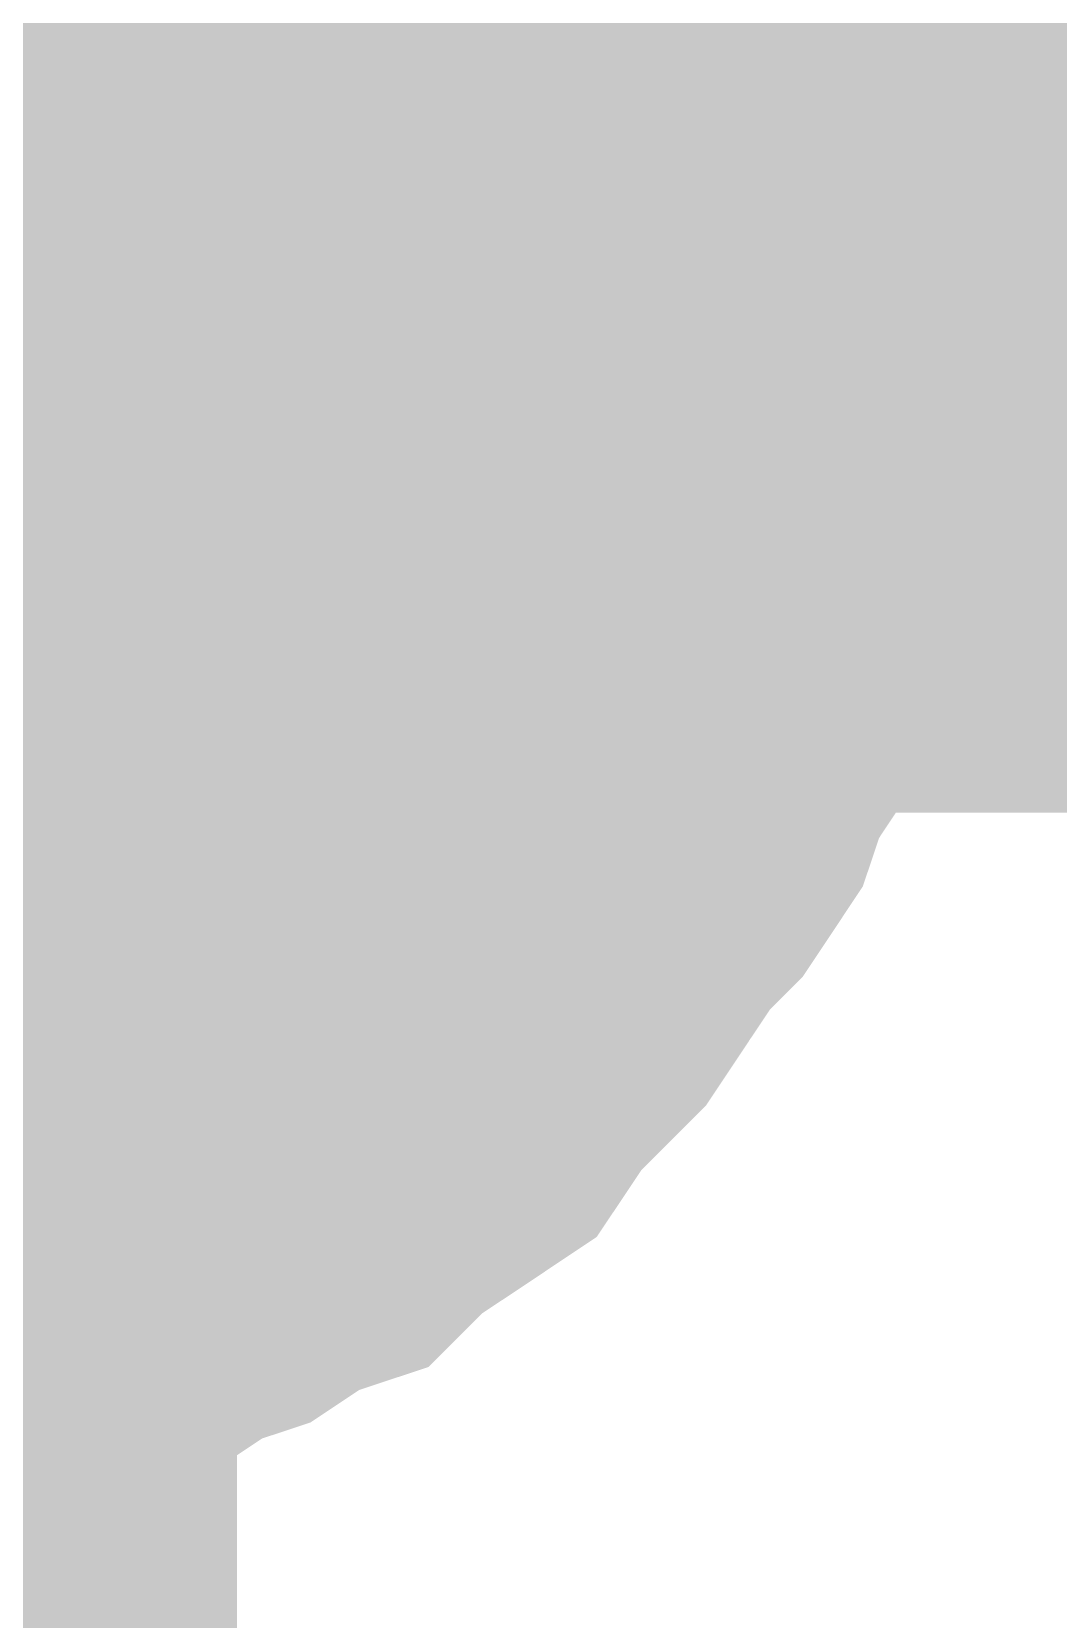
# Model space of a CAD drawing. Header units: inches. Extents: x 0 to 841, y 0 to 594.
# Drawn here: x 287.748 to 288.461, y 354.054 to 355.158 of the extents above; entities that cross this region are included whole.
import ezdxf

# ---------------------------------------------------------------- set-up
doc = ezdxf.new("R2010")
doc.units = ezdxf.units.IN
doc.layers.add('Sheet', color=255, linetype='Continuous')

msp = doc.modelspace()

# ---------------------------------------------------------------- linework, layer by layer
at = {"layer": 'Sheet'}
msp.add_lwpolyline([(287.246, 355, 0.508, 0.508, 1), (287.754, 355, 0.508, 0.508, 1)], format="xyseb", close=True, dxfattribs=at)
for points in [[(288.2011, 355.3265, 0.2997, 0.2997, 0), (288.2235, 355.2928, 0.2997, 0.2997, 0), (288.2347, 355.2591, 0.2997, 0.2997, 0), (288.246, 355.2142, 0.2997, 0.2997, 0), (288.2572, 355.1805, 0.2997, 0.2997, 0), (288.2684, 355.1468, 0.2997, 0.2997, 0), (288.2684, 355.1019, 0.2997, 0.2997, 0), (288.2797, 355.0682, 0.2997, 0.2997, 0), (288.2797, 355.0345, 0.2997, 0.2997, 0), (288.2797, 354.9896, 0.2997, 0.2997, 0)], [(288.2011, 355.3265, 0.2997, 0.2997, 0), (288.2235, 355.2928, 0.2997, 0.2997, 0), (288.2347, 355.2591, 0.2997, 0.2997, 0), (288.246, 355.2142, 0.2997, 0.2997, 0), (288.2572, 355.1805, 0.2997, 0.2997, 0), (288.2684, 355.1468, 0.2997, 0.2997, 0), (288.2684, 355.1019, 0.2997, 0.2997, 0), (288.2797, 355.0682, 0.2997, 0.2997, 0), (288.2797, 355.0345, 0.2997, 0.2997, 0), (288.2797, 354.9896, 0.2997, 0.2997, 0)], [(288.2011, 355.3265, 0.2997, 0.2997, 0), (288.2235, 355.2928, 0.2997, 0.2997, 0), (288.2347, 355.2591, 0.2997, 0.2997, 0), (288.246, 355.2142, 0.2997, 0.2997, 0), (288.2572, 355.1805, 0.2997, 0.2997, 0), (288.2684, 355.1468, 0.2997, 0.2997, 0), (288.2684, 355.1019, 0.2997, 0.2997, 0), (288.2797, 355.0682, 0.2997, 0.2997, 0), (288.2797, 355.0345, 0.2997, 0.2997, 0), (288.2797, 354.9896, 0.2997, 0.2997, 0)], [(288.2011, 355.3265, 0.2997, 0.2997, 0), (288.2235, 355.2928, 0.2997, 0.2997, 0), (288.2347, 355.2591, 0.2997, 0.2997, 0), (288.246, 355.2142, 0.2997, 0.2997, 0), (288.2572, 355.1805, 0.2997, 0.2997, 0), (288.2684, 355.1468, 0.2997, 0.2997, 0), (288.2684, 355.1019, 0.2997, 0.2997, 0), (288.2797, 355.0682, 0.2997, 0.2997, 0), (288.2797, 355.0345, 0.2997, 0.2997, 0), (288.2797, 354.9896, 0.2997, 0.2997, 0)], [(287.9091, 355.3152, 0.2997, 0.2997, 0), (287.9203, 355.2928, 0.2997, 0.2997, 0), (287.9316, 355.2815, 0.2997, 0.2997, 0), (287.954, 355.2591, 0.2997, 0.2997, 0), (287.9652, 355.2366, 0.2997, 0.2997, 0), (287.9765, 355.2142, 0.2997, 0.2997, 0), (287.9765, 355.1917, 0.2997, 0.2997, 0), (287.9877, 355.1692, 0.2997, 0.2997, 0), (287.9989, 355.1468, 0.2997, 0.2997, 0), (288.0102, 355.1131, 0.2997, 0.2997, 0), (288.0102, 355.0906, 0.2997, 0.2997, 0), (288.0102, 355.0682, 0.2997, 0.2997, 0), (288.0214, 355.0457, 0.2997, 0.2997, 0), (288.0214, 355.012, 0.2997, 0.2997, 0), (288.0214, 354.9896, 0.2997, 0.2997, 0)], [(287.9091, 355.3152, 0.2997, 0.2997, 0), (287.9203, 355.2928, 0.2997, 0.2997, 0), (287.9316, 355.2815, 0.2997, 0.2997, 0), (287.954, 355.2591, 0.2997, 0.2997, 0), (287.9652, 355.2366, 0.2997, 0.2997, 0), (287.9765, 355.2142, 0.2997, 0.2997, 0), (287.9765, 355.1917, 0.2997, 0.2997, 0), (287.9877, 355.1692, 0.2997, 0.2997, 0), (287.9989, 355.1468, 0.2997, 0.2997, 0), (288.0102, 355.1131, 0.2997, 0.2997, 0), (288.0102, 355.0906, 0.2997, 0.2997, 0), (288.0102, 355.0682, 0.2997, 0.2997, 0), (288.0214, 355.0457, 0.2997, 0.2997, 0), (288.0214, 355.012, 0.2997, 0.2997, 0), (288.0214, 354.9896, 0.2997, 0.2997, 0)], [(287.9091, 355.3152, 0.2997, 0.2997, 0), (287.9203, 355.2928, 0.2997, 0.2997, 0), (287.9316, 355.2815, 0.2997, 0.2997, 0), (287.954, 355.2591, 0.2997, 0.2997, 0), (287.9652, 355.2366, 0.2997, 0.2997, 0), (287.9765, 355.2142, 0.2997, 0.2997, 0), (287.9765, 355.1917, 0.2997, 0.2997, 0), (287.9877, 355.1692, 0.2997, 0.2997, 0), (287.9989, 355.1468, 0.2997, 0.2997, 0), (288.0102, 355.1131, 0.2997, 0.2997, 0), (288.0102, 355.0906, 0.2997, 0.2997, 0), (288.0102, 355.0682, 0.2997, 0.2997, 0), (288.0214, 355.0457, 0.2997, 0.2997, 0), (288.0214, 355.012, 0.2997, 0.2997, 0), (288.0214, 354.9896, 0.2997, 0.2997, 0)], [(265.0134, 354.9896, 0.7493, 0.7493, 0), (270.0102, 354.9896, 0.7493, 0.7493, 0), (287.5161, 354.9896, 0.7493, 0.7493, 0)], [(287.5161, 349.9924, 0.7493, 0.7493, 0), (287.5161, 354.9896, 0.7493, 0.7493, 0)], [(350.0049, 339.9981, 0.7493, 0.7493, 0), (297.5098, 339.9981, 0.7493, 0.7493, 0), (297.5098, 354.9896, 0.7493, 0.7493, 0), (287.5161, 354.9896, 0.7493, 0.7493, 0)], [(287.9765, 355.2142, 0.0991, 0.0991, 0), (287.9765, 355.1917, 0.0991, 0.0991, 0), (287.9877, 355.1692, 0.0991, 0.0991, 0), (287.9989, 355.1468, 0.0991, 0.0991, 0), (288.0102, 355.1131, 0.0991, 0.0991, 0), (288.0102, 355.0906, 0.0991, 0.0991, 0), (288.0102, 355.0682, 0.0991, 0.0991, 0), (288.0214, 355.0457, 0.0991, 0.0991, 0), (288.0214, 355.012, 0.0991, 0.0991, 0), (288.0214, 354.9896, 0.0991, 0.0991, 0)], [(287.9765, 355.2142, 0.0991, 0.0991, 0), (287.9765, 355.1917, 0.0991, 0.0991, 0), (287.9877, 355.1692, 0.0991, 0.0991, 0), (287.9989, 355.1468, 0.0991, 0.0991, 0), (288.0102, 355.1131, 0.0991, 0.0991, 0), (288.0102, 355.0906, 0.0991, 0.0991, 0), (288.0102, 355.0682, 0.0991, 0.0991, 0), (288.0214, 355.0457, 0.0991, 0.0991, 0), (288.0214, 355.012, 0.0991, 0.0991, 0), (288.0214, 354.9896, 0.0991, 0.0991, 0)], [(287.9765, 355.2142, 0.0991, 0.0991, 0), (287.9765, 355.1917, 0.0991, 0.0991, 0), (287.9877, 355.1692, 0.0991, 0.0991, 0), (287.9989, 355.1468, 0.0991, 0.0991, 0), (288.0102, 355.1131, 0.0991, 0.0991, 0), (288.0102, 355.0906, 0.0991, 0.0991, 0), (288.0102, 355.0682, 0.0991, 0.0991, 0), (288.0214, 355.0457, 0.0991, 0.0991, 0), (288.0214, 355.012, 0.0991, 0.0991, 0), (288.0214, 354.9896, 0.0991, 0.0991, 0)], [(288.246, 355.2142, 0.0991, 0.0991, 0), (288.2572, 355.1805, 0.0991, 0.0991, 0), (288.2684, 355.1468, 0.0991, 0.0991, 0), (288.2684, 355.1019, 0.0991, 0.0991, 0), (288.2797, 355.0682, 0.0991, 0.0991, 0), (288.2797, 355.0345, 0.0991, 0.0991, 0), (288.2797, 354.9896, 0.0991, 0.0991, 0)], [(288.246, 355.2142, 0.0991, 0.0991, 0), (288.2572, 355.1805, 0.0991, 0.0991, 0), (288.2684, 355.1468, 0.0991, 0.0991, 0), (288.2684, 355.1019, 0.0991, 0.0991, 0), (288.2797, 355.0682, 0.0991, 0.0991, 0), (288.2797, 355.0345, 0.0991, 0.0991, 0), (288.2797, 354.9896, 0.0991, 0.0991, 0)], [(288.246, 355.2142, 0.0991, 0.0991, 0), (288.2572, 355.1805, 0.0991, 0.0991, 0), (288.2684, 355.1468, 0.0991, 0.0991, 0), (288.2684, 355.1019, 0.0991, 0.0991, 0), (288.2797, 355.0682, 0.0991, 0.0991, 0), (288.2797, 355.0345, 0.0991, 0.0991, 0), (288.2797, 354.9896, 0.0991, 0.0991, 0)], [(288.246, 355.2142, 0.0991, 0.0991, 0), (288.2572, 355.1805, 0.0991, 0.0991, 0), (288.2684, 355.1468, 0.0991, 0.0991, 0), (288.2684, 355.1019, 0.0991, 0.0991, 0), (288.2797, 355.0682, 0.0991, 0.0991, 0), (288.2797, 355.0345, 0.0991, 0.0991, 0), (288.2797, 354.9896, 0.0991, 0.0991, 0)], [(288.2797, 354.9896, 0.2997, 0.2997, 0), (288.2797, 354.9559, 0.2997, 0.2997, 0), (288.2797, 354.911, 0.2997, 0.2997, 0), (288.2684, 354.8773, 0.2997, 0.2997, 0), (288.2684, 354.8324, 0.2997, 0.2997, 0), (288.2572, 354.7987, 0.2997, 0.2997, 0), (288.246, 354.765, 0.2997, 0.2997, 0), (288.2347, 354.7313, 0.2997, 0.2997, 0), (288.2235, 354.6976, 0.2997, 0.2997, 0), (288.2011, 354.6639, 0.2997, 0.2997, 0), (288.1898, 354.6302, 0.2997, 0.2997, 0), (288.1674, 354.5965, 0.2997, 0.2997, 0), (288.1449, 354.5741, 0.2997, 0.2997, 0), (288.1224, 354.5404, 0.2997, 0.2997, 0), (288.1, 354.5067, 0.2997, 0.2997, 0), (288.0775, 354.4842, 0.2997, 0.2997, 0), (288.0551, 354.4618, 0.2997, 0.2997, 0), (288.0326, 354.4281, 0.2997, 0.2997, 0), (287.9989, 354.4056, 0.2997, 0.2997, 0), (287.9652, 354.3832, 0.2997, 0.2997, 0), (287.9428, 354.3607, 0.2997, 0.2997, 0), (287.9091, 354.3495, 0.2997, 0.2997, 0), (287.8754, 354.327, 0.2997, 0.2997, 0), (287.8417, 354.3158, 0.2997, 0.2997, 0), (287.808, 354.2933, 0.2997, 0.2997, 0), (287.7744, 354.2821, 0.2997, 0.2997, 0), (287.7407, 354.2709, 0.2997, 0.2997, 0), (287.707, 354.2596, 0.2997, 0.2997, 0), (287.6733, 354.2484, 0.2997, 0.2997, 0), (287.6284, 354.2484, 0.2997, 0.2997, 0), (287.5947, 354.2372, 0.2997, 0.2997, 0)], [(288.2797, 354.9896, 0.2997, 0.2997, 0), (288.2797, 354.9559, 0.2997, 0.2997, 0), (288.2797, 354.911, 0.2997, 0.2997, 0), (288.2684, 354.8773, 0.2997, 0.2997, 0), (288.2684, 354.8324, 0.2997, 0.2997, 0), (288.2572, 354.7987, 0.2997, 0.2997, 0), (288.246, 354.765, 0.2997, 0.2997, 0), (288.2347, 354.7313, 0.2997, 0.2997, 0), (288.2235, 354.6976, 0.2997, 0.2997, 0), (288.2011, 354.6639, 0.2997, 0.2997, 0), (288.1898, 354.6302, 0.2997, 0.2997, 0), (288.1674, 354.5965, 0.2997, 0.2997, 0), (288.1449, 354.5741, 0.2997, 0.2997, 0), (288.1224, 354.5404, 0.2997, 0.2997, 0), (288.1, 354.5067, 0.2997, 0.2997, 0), (288.0775, 354.4842, 0.2997, 0.2997, 0), (288.0551, 354.4618, 0.2997, 0.2997, 0), (288.0326, 354.4281, 0.2997, 0.2997, 0), (287.9989, 354.4056, 0.2997, 0.2997, 0), (287.9652, 354.3832, 0.2997, 0.2997, 0), (287.9428, 354.3607, 0.2997, 0.2997, 0), (287.9091, 354.3495, 0.2997, 0.2997, 0), (287.8754, 354.327, 0.2997, 0.2997, 0), (287.8417, 354.3158, 0.2997, 0.2997, 0), (287.808, 354.2933, 0.2997, 0.2997, 0), (287.7744, 354.2821, 0.2997, 0.2997, 0), (287.7407, 354.2709, 0.2997, 0.2997, 0), (287.707, 354.2596, 0.2997, 0.2997, 0), (287.6733, 354.2484, 0.2997, 0.2997, 0), (287.6284, 354.2484, 0.2997, 0.2997, 0), (287.5947, 354.2372, 0.2997, 0.2997, 0)], [(288.2797, 354.9896, 0.2997, 0.2997, 0), (288.2797, 354.9559, 0.2997, 0.2997, 0), (288.2797, 354.911, 0.2997, 0.2997, 0), (288.2684, 354.8773, 0.2997, 0.2997, 0), (288.2684, 354.8324, 0.2997, 0.2997, 0), (288.2572, 354.7987, 0.2997, 0.2997, 0), (288.246, 354.765, 0.2997, 0.2997, 0), (288.2347, 354.7313, 0.2997, 0.2997, 0), (288.2235, 354.6976, 0.2997, 0.2997, 0), (288.2011, 354.6639, 0.2997, 0.2997, 0), (288.1898, 354.6302, 0.2997, 0.2997, 0), (288.1674, 354.5965, 0.2997, 0.2997, 0), (288.1449, 354.5741, 0.2997, 0.2997, 0), (288.1224, 354.5404, 0.2997, 0.2997, 0), (288.1, 354.5067, 0.2997, 0.2997, 0), (288.0775, 354.4842, 0.2997, 0.2997, 0), (288.0551, 354.4618, 0.2997, 0.2997, 0), (288.0326, 354.4281, 0.2997, 0.2997, 0), (287.9989, 354.4056, 0.2997, 0.2997, 0), (287.9652, 354.3832, 0.2997, 0.2997, 0), (287.9428, 354.3607, 0.2997, 0.2997, 0), (287.9091, 354.3495, 0.2997, 0.2997, 0), (287.8754, 354.327, 0.2997, 0.2997, 0), (287.8417, 354.3158, 0.2997, 0.2997, 0), (287.808, 354.2933, 0.2997, 0.2997, 0), (287.7744, 354.2821, 0.2997, 0.2997, 0), (287.7407, 354.2709, 0.2997, 0.2997, 0), (287.707, 354.2596, 0.2997, 0.2997, 0), (287.6733, 354.2484, 0.2997, 0.2997, 0), (287.6284, 354.2484, 0.2997, 0.2997, 0), (287.5947, 354.2372, 0.2997, 0.2997, 0)], [(288.2797, 354.9896, 0.2997, 0.2997, 0), (288.2797, 354.9559, 0.2997, 0.2997, 0), (288.2797, 354.911, 0.2997, 0.2997, 0), (288.2684, 354.8773, 0.2997, 0.2997, 0), (288.2684, 354.8324, 0.2997, 0.2997, 0), (288.2572, 354.7987, 0.2997, 0.2997, 0), (288.246, 354.765, 0.2997, 0.2997, 0), (288.2347, 354.7313, 0.2997, 0.2997, 0), (288.2235, 354.6976, 0.2997, 0.2997, 0), (288.2011, 354.6639, 0.2997, 0.2997, 0), (288.1898, 354.6302, 0.2997, 0.2997, 0), (288.1674, 354.5965, 0.2997, 0.2997, 0), (288.1449, 354.5741, 0.2997, 0.2997, 0), (288.1224, 354.5404, 0.2997, 0.2997, 0), (288.1, 354.5067, 0.2997, 0.2997, 0), (288.0775, 354.4842, 0.2997, 0.2997, 0), (288.0551, 354.4618, 0.2997, 0.2997, 0), (288.0326, 354.4281, 0.2997, 0.2997, 0), (287.9989, 354.4056, 0.2997, 0.2997, 0), (287.9652, 354.3832, 0.2997, 0.2997, 0), (287.9428, 354.3607, 0.2997, 0.2997, 0), (287.9091, 354.3495, 0.2997, 0.2997, 0), (287.8754, 354.327, 0.2997, 0.2997, 0), (287.8417, 354.3158, 0.2997, 0.2997, 0), (287.808, 354.2933, 0.2997, 0.2997, 0), (287.7744, 354.2821, 0.2997, 0.2997, 0), (287.7407, 354.2709, 0.2997, 0.2997, 0), (287.707, 354.2596, 0.2997, 0.2997, 0), (287.6733, 354.2484, 0.2997, 0.2997, 0), (287.6284, 354.2484, 0.2997, 0.2997, 0), (287.5947, 354.2372, 0.2997, 0.2997, 0)], [(288.0214, 354.9896, 0.2997, 0.2997, 0), (288.0214, 354.9671, 0.2997, 0.2997, 0), (288.0214, 354.9334, 0.2997, 0.2997, 0), (288.0102, 354.911, 0.2997, 0.2997, 0), (288.0102, 354.8885, 0.2997, 0.2997, 0), (288.0102, 354.866, 0.2997, 0.2997, 0), (287.9989, 354.8436, 0.2997, 0.2997, 0), (287.9877, 354.8099, 0.2997, 0.2997, 0), (287.9765, 354.7874, 0.2997, 0.2997, 0), (287.9765, 354.765, 0.2997, 0.2997, 0), (287.9652, 354.7425, 0.2997, 0.2997, 0), (287.954, 354.7313, 0.2997, 0.2997, 0), (287.9316, 354.7088, 0.2997, 0.2997, 0), (287.9203, 354.6864, 0.2997, 0.2997, 0), (287.9091, 354.6639, 0.2997, 0.2997, 0), (287.8866, 354.6527, 0.2997, 0.2997, 0), (287.8754, 354.6302, 0.2997, 0.2997, 0), (287.853, 354.619, 0.2997, 0.2997, 0), (287.8417, 354.5965, 0.2997, 0.2997, 0), (287.8193, 354.5853, 0.2997, 0.2997, 0), (287.7968, 354.5741, 0.2997, 0.2997, 0), (287.7744, 354.5516, 0.2997, 0.2997, 0), (287.7631, 354.5404, 0.2997, 0.2997, 0), (287.7407, 354.5292, 0.2997, 0.2997, 0), (287.7182, 354.5292, 0.2997, 0.2997, 0), (287.6958, 354.5179, 0.2997, 0.2997, 0), (287.6621, 354.5067, 0.2997, 0.2997, 0), (287.6396, 354.4955, 0.2997, 0.2997, 0), (287.6171, 354.4955, 0.2997, 0.2997, 0), (287.5947, 354.4955, 0.2997, 0.2997, 0)], [(288.0214, 354.9896, 0.2997, 0.2997, 0), (288.0214, 354.9671, 0.2997, 0.2997, 0), (288.0214, 354.9334, 0.2997, 0.2997, 0), (288.0102, 354.911, 0.2997, 0.2997, 0), (288.0102, 354.8885, 0.2997, 0.2997, 0), (288.0102, 354.866, 0.2997, 0.2997, 0), (287.9989, 354.8436, 0.2997, 0.2997, 0), (287.9877, 354.8099, 0.2997, 0.2997, 0), (287.9765, 354.7874, 0.2997, 0.2997, 0), (287.9765, 354.765, 0.2997, 0.2997, 0), (287.9652, 354.7425, 0.2997, 0.2997, 0), (287.954, 354.7313, 0.2997, 0.2997, 0), (287.9316, 354.7088, 0.2997, 0.2997, 0), (287.9203, 354.6864, 0.2997, 0.2997, 0), (287.9091, 354.6639, 0.2997, 0.2997, 0), (287.8866, 354.6527, 0.2997, 0.2997, 0), (287.8754, 354.6302, 0.2997, 0.2997, 0), (287.853, 354.619, 0.2997, 0.2997, 0), (287.8417, 354.5965, 0.2997, 0.2997, 0), (287.8193, 354.5853, 0.2997, 0.2997, 0), (287.7968, 354.5741, 0.2997, 0.2997, 0), (287.7744, 354.5516, 0.2997, 0.2997, 0), (287.7631, 354.5404, 0.2997, 0.2997, 0), (287.7407, 354.5292, 0.2997, 0.2997, 0), (287.7182, 354.5292, 0.2997, 0.2997, 0), (287.6958, 354.5179, 0.2997, 0.2997, 0), (287.6621, 354.5067, 0.2997, 0.2997, 0), (287.6396, 354.4955, 0.2997, 0.2997, 0), (287.6171, 354.4955, 0.2997, 0.2997, 0), (287.5947, 354.4955, 0.2997, 0.2997, 0)], [(288.0214, 354.9896, 0.2997, 0.2997, 0), (288.0214, 354.9671, 0.2997, 0.2997, 0), (288.0214, 354.9334, 0.2997, 0.2997, 0), (288.0102, 354.911, 0.2997, 0.2997, 0), (288.0102, 354.8885, 0.2997, 0.2997, 0), (288.0102, 354.866, 0.2997, 0.2997, 0), (287.9989, 354.8436, 0.2997, 0.2997, 0), (287.9877, 354.8099, 0.2997, 0.2997, 0), (287.9765, 354.7874, 0.2997, 0.2997, 0), (287.9765, 354.765, 0.2997, 0.2997, 0), (287.9652, 354.7425, 0.2997, 0.2997, 0), (287.954, 354.7313, 0.2997, 0.2997, 0), (287.9316, 354.7088, 0.2997, 0.2997, 0), (287.9203, 354.6864, 0.2997, 0.2997, 0), (287.9091, 354.6639, 0.2997, 0.2997, 0), (287.8866, 354.6527, 0.2997, 0.2997, 0), (287.8754, 354.6302, 0.2997, 0.2997, 0), (287.853, 354.619, 0.2997, 0.2997, 0), (287.8417, 354.5965, 0.2997, 0.2997, 0), (287.8193, 354.5853, 0.2997, 0.2997, 0), (287.7968, 354.5741, 0.2997, 0.2997, 0), (287.7744, 354.5516, 0.2997, 0.2997, 0), (287.7631, 354.5404, 0.2997, 0.2997, 0), (287.7407, 354.5292, 0.2997, 0.2997, 0), (287.7182, 354.5292, 0.2997, 0.2997, 0), (287.6958, 354.5179, 0.2997, 0.2997, 0), (287.6621, 354.5067, 0.2997, 0.2997, 0), (287.6396, 354.4955, 0.2997, 0.2997, 0), (287.6171, 354.4955, 0.2997, 0.2997, 0), (287.5947, 354.4955, 0.2997, 0.2997, 0)], [(288.0214, 354.9896, 0.2997, 0.2997, 0), (288.0214, 354.9896, 0.2997, 0.2997, 0), (288.0214, 354.9896, 0.2997, 0.2997, 0), (288.0214, 354.9896, 0.2997, 0.2997, 0), (288.0214, 354.9896, 0.2997, 0.2997, 0), (288.0214, 354.9896, 0.2997, 0.2997, 0), (288.0214, 354.9896, 0.2997, 0.2997, 0), (288.0214, 354.9896, 0.2997, 0.2997, 0), (288.0214, 354.9896, 0.2997, 0.2997, 0), (288.0214, 354.9896, 0.2997, 0.2997, 0), (288.0214, 354.9896, 0.2997, 0.2997, 0), (288.0214, 354.9896, 0.2997, 0.2997, 0), (288.0214, 354.9896, 0.2997, 0.2997, 0), (288.0214, 354.9896, 0.2997, 0.2997, 0), (288.0214, 354.9896, 0.2997, 0.2997, 0), (288.0214, 354.9896, 0.2997, 0.2997, 0), (288.0214, 354.9896, 0.2997, 0.2997, 0), (288.0214, 354.9896, 0.2997, 0.2997, 0), (288.0214, 354.9896, 0.2997, 0.2997, 0), (288.0214, 354.9896, 0.2997, 0.2997, 0), (288.0214, 354.9896, 0.2997, 0.2997, 0), (288.0214, 354.9896, 0.2997, 0.2997, 0), (288.0214, 354.9896, 0.2997, 0.2997, 0), (288.0214, 354.9896, 0.2997, 0.2997, 0), (288.0214, 354.9896, 0.2997, 0.2997, 0), (288.0214, 354.9896, 0.2997, 0.2997, 0), (288.0214, 354.9896, 0.2997, 0.2997, 0), (288.0214, 354.9896, 0.2997, 0.2997, 0), (288.0214, 354.9896, 0.2997, 0.2997, 0), (288.0214, 354.9896, 0.2997, 0.2997, 0), (288.0214, 354.9896, 0.2997, 0.2997, 0), (288.0214, 354.9896, 0.2997, 0.2997, 0), (288.0214, 354.9896, 0.2997, 0.2997, 0)], [(288.0214, 354.9896, 0.2997, 0.2997, 0), (288.0214, 354.9896, 0.2997, 0.2997, 0)], [(288.0214, 354.9896, 0.2997, 0.2997, 0), (288.0214, 354.9896, 0.2997, 0.2997, 0), (288.0214, 354.9896, 0.2997, 0.2997, 0), (288.0214, 354.9896, 0.2997, 0.2997, 0), (288.0214, 354.9896, 0.2997, 0.2997, 0), (288.0214, 354.9896, 0.2997, 0.2997, 0), (288.0214, 354.9896, 0.2997, 0.2997, 0), (288.0214, 354.9896, 0.2997, 0.2997, 0), (288.0214, 354.9896, 0.2997, 0.2997, 0), (288.0214, 354.9896, 0.2997, 0.2997, 0), (288.0214, 354.9896, 0.2997, 0.2997, 0), (288.0214, 354.9896, 0.2997, 0.2997, 0), (288.0214, 354.9896, 0.2997, 0.2997, 0), (288.0214, 354.9896, 0.2997, 0.2997, 0), (288.0214, 354.9896, 0.2997, 0.2997, 0), (288.0214, 354.9896, 0.2997, 0.2997, 0), (288.0214, 354.9896, 0.2997, 0.2997, 0), (288.0214, 354.9896, 0.2997, 0.2997, 0), (288.0214, 354.9896, 0.2997, 0.2997, 0), (288.0214, 354.9896, 0.2997, 0.2997, 0), (288.0214, 354.9896, 0.2997, 0.2997, 0), (288.0214, 354.9896, 0.2997, 0.2997, 0), (288.0214, 354.9896, 0.2997, 0.2997, 0), (288.0214, 354.9896, 0.2997, 0.2997, 0), (288.0214, 354.9896, 0.2997, 0.2997, 0), (288.0214, 354.9896, 0.2997, 0.2997, 0), (288.0214, 354.9896, 0.2997, 0.2997, 0), (288.0214, 354.9896, 0.2997, 0.2997, 0), (288.0214, 354.9896, 0.2997, 0.2997, 0), (288.0214, 354.9896, 0.2997, 0.2997, 0), (288.0214, 354.9896, 0.2997, 0.2997, 0), (288.0214, 354.9896, 0.2997, 0.2997, 0), (288.0214, 354.9896, 0.2997, 0.2997, 0)], [(288.0214, 354.9896, 0.2997, 0.2997, 0), (288.0214, 354.9896, 0.2997, 0.2997, 0)], [(288.0214, 354.9896, 0.2997, 0.2997, 0), (288.0214, 354.9896, 0.2997, 0.2997, 0), (288.0214, 354.9896, 0.2997, 0.2997, 0), (288.0214, 354.9896, 0.2997, 0.2997, 0), (288.0214, 354.9896, 0.2997, 0.2997, 0), (288.0214, 354.9896, 0.2997, 0.2997, 0), (288.0214, 354.9896, 0.2997, 0.2997, 0), (288.0214, 354.9896, 0.2997, 0.2997, 0), (288.0214, 354.9896, 0.2997, 0.2997, 0), (288.0214, 354.9896, 0.2997, 0.2997, 0), (288.0214, 354.9896, 0.2997, 0.2997, 0), (288.0214, 354.9896, 0.2997, 0.2997, 0), (288.0214, 354.9896, 0.2997, 0.2997, 0), (288.0214, 354.9896, 0.2997, 0.2997, 0), (288.0214, 354.9896, 0.2997, 0.2997, 0), (288.0214, 354.9896, 0.2997, 0.2997, 0), (288.0214, 354.9896, 0.2997, 0.2997, 0), (288.0214, 354.9896, 0.2997, 0.2997, 0), (288.0214, 354.9896, 0.2997, 0.2997, 0), (288.0214, 354.9896, 0.2997, 0.2997, 0), (288.0214, 354.9896, 0.2997, 0.2997, 0), (288.0214, 354.9896, 0.2997, 0.2997, 0), (288.0214, 354.9896, 0.2997, 0.2997, 0), (288.0214, 354.9896, 0.2997, 0.2997, 0), (288.0214, 354.9896, 0.2997, 0.2997, 0), (288.0214, 354.9896, 0.2997, 0.2997, 0), (288.0214, 354.9896, 0.2997, 0.2997, 0), (288.0214, 354.9896, 0.2997, 0.2997, 0), (288.0214, 354.9896, 0.2997, 0.2997, 0), (288.0214, 354.9896, 0.2997, 0.2997, 0), (288.0214, 354.9896, 0.2997, 0.2997, 0), (288.0214, 354.9896, 0.2997, 0.2997, 0), (288.0214, 354.9896, 0.2997, 0.2997, 0)], [(288.0214, 354.9896, 0.2997, 0.2997, 0), (288.0214, 354.9896, 0.2997, 0.2997, 0)], [(288.2797, 354.9896, 0.2997, 0.2997, 0), (288.2797, 354.9896, 0.2997, 0.2997, 0), (288.2797, 354.9896, 0.2997, 0.2997, 0), (288.2797, 354.9896, 0.2997, 0.2997, 0), (288.2797, 354.9896, 0.2997, 0.2997, 0), (288.2797, 354.9896, 0.2997, 0.2997, 0), (288.2797, 354.9896, 0.2997, 0.2997, 0), (288.2797, 354.9896, 0.2997, 0.2997, 0), (288.2797, 354.9896, 0.2997, 0.2997, 0), (288.2797, 354.9896, 0.2997, 0.2997, 0), (288.2797, 354.9896, 0.2997, 0.2997, 0), (288.2797, 354.9896, 0.2997, 0.2997, 0), (288.2797, 354.9896, 0.2997, 0.2997, 0), (288.2797, 354.9896, 0.2997, 0.2997, 0), (288.2797, 354.9896, 0.2997, 0.2997, 0), (288.2797, 354.9896, 0.2997, 0.2997, 0), (288.2797, 354.9896, 0.2997, 0.2997, 0), (288.2797, 354.9896, 0.2997, 0.2997, 0), (288.2797, 354.9896, 0.2997, 0.2997, 0), (288.2797, 354.9896, 0.2997, 0.2997, 0), (288.2797, 354.9896, 0.2997, 0.2997, 0), (288.2797, 354.9896, 0.2997, 0.2997, 0), (288.2797, 354.9896, 0.2997, 0.2997, 0), (288.2797, 354.9896, 0.2997, 0.2997, 0), (288.2797, 354.9896, 0.2997, 0.2997, 0), (288.2797, 354.9896, 0.2997, 0.2997, 0), (288.2797, 354.9896, 0.2997, 0.2997, 0), (288.2797, 354.9896, 0.2997, 0.2997, 0), (288.2797, 354.9896, 0.2997, 0.2997, 0), (288.2797, 354.9896, 0.2997, 0.2997, 0), (288.2797, 354.9896, 0.2997, 0.2997, 0), (288.2797, 354.9896, 0.2997, 0.2997, 0), (288.2797, 354.9896, 0.2997, 0.2997, 0)], [(288.2797, 354.9896, 0.2997, 0.2997, 0), (288.2797, 354.9896, 0.2997, 0.2997, 0)], [(288.2797, 354.9896, 0.2997, 0.2997, 0), (288.2797, 354.9896, 0.2997, 0.2997, 0), (288.2797, 354.9896, 0.2997, 0.2997, 0), (288.2797, 354.9896, 0.2997, 0.2997, 0), (288.2797, 354.9896, 0.2997, 0.2997, 0), (288.2797, 354.9896, 0.2997, 0.2997, 0), (288.2797, 354.9896, 0.2997, 0.2997, 0), (288.2797, 354.9896, 0.2997, 0.2997, 0), (288.2797, 354.9896, 0.2997, 0.2997, 0), (288.2797, 354.9896, 0.2997, 0.2997, 0), (288.2797, 354.9896, 0.2997, 0.2997, 0), (288.2797, 354.9896, 0.2997, 0.2997, 0), (288.2797, 354.9896, 0.2997, 0.2997, 0), (288.2797, 354.9896, 0.2997, 0.2997, 0), (288.2797, 354.9896, 0.2997, 0.2997, 0), (288.2797, 354.9896, 0.2997, 0.2997, 0), (288.2797, 354.9896, 0.2997, 0.2997, 0), (288.2797, 354.9896, 0.2997, 0.2997, 0), (288.2797, 354.9896, 0.2997, 0.2997, 0), (288.2797, 354.9896, 0.2997, 0.2997, 0), (288.2797, 354.9896, 0.2997, 0.2997, 0), (288.2797, 354.9896, 0.2997, 0.2997, 0), (288.2797, 354.9896, 0.2997, 0.2997, 0), (288.2797, 354.9896, 0.2997, 0.2997, 0), (288.2797, 354.9896, 0.2997, 0.2997, 0), (288.2797, 354.9896, 0.2997, 0.2997, 0), (288.2797, 354.9896, 0.2997, 0.2997, 0), (288.2797, 354.9896, 0.2997, 0.2997, 0), (288.2797, 354.9896, 0.2997, 0.2997, 0), (288.2797, 354.9896, 0.2997, 0.2997, 0), (288.2797, 354.9896, 0.2997, 0.2997, 0), (288.2797, 354.9896, 0.2997, 0.2997, 0), (288.2797, 354.9896, 0.2997, 0.2997, 0)], [(288.2797, 354.9896, 0.2997, 0.2997, 0), (288.2797, 354.9896, 0.2997, 0.2997, 0)], [(288.2797, 354.9896, 0.2997, 0.2997, 0), (288.2797, 354.9896, 0.2997, 0.2997, 0), (288.2797, 354.9896, 0.2997, 0.2997, 0), (288.2797, 354.9896, 0.2997, 0.2997, 0), (288.2797, 354.9896, 0.2997, 0.2997, 0), (288.2797, 354.9896, 0.2997, 0.2997, 0), (288.2797, 354.9896, 0.2997, 0.2997, 0), (288.2797, 354.9896, 0.2997, 0.2997, 0), (288.2797, 354.9896, 0.2997, 0.2997, 0), (288.2797, 354.9896, 0.2997, 0.2997, 0), (288.2797, 354.9896, 0.2997, 0.2997, 0), (288.2797, 354.9896, 0.2997, 0.2997, 0), (288.2797, 354.9896, 0.2997, 0.2997, 0), (288.2797, 354.9896, 0.2997, 0.2997, 0), (288.2797, 354.9896, 0.2997, 0.2997, 0), (288.2797, 354.9896, 0.2997, 0.2997, 0), (288.2797, 354.9896, 0.2997, 0.2997, 0), (288.2797, 354.9896, 0.2997, 0.2997, 0), (288.2797, 354.9896, 0.2997, 0.2997, 0), (288.2797, 354.9896, 0.2997, 0.2997, 0), (288.2797, 354.9896, 0.2997, 0.2997, 0), (288.2797, 354.9896, 0.2997, 0.2997, 0), (288.2797, 354.9896, 0.2997, 0.2997, 0), (288.2797, 354.9896, 0.2997, 0.2997, 0), (288.2797, 354.9896, 0.2997, 0.2997, 0), (288.2797, 354.9896, 0.2997, 0.2997, 0), (288.2797, 354.9896, 0.2997, 0.2997, 0), (288.2797, 354.9896, 0.2997, 0.2997, 0), (288.2797, 354.9896, 0.2997, 0.2997, 0), (288.2797, 354.9896, 0.2997, 0.2997, 0), (288.2797, 354.9896, 0.2997, 0.2997, 0), (288.2797, 354.9896, 0.2997, 0.2997, 0), (288.2797, 354.9896, 0.2997, 0.2997, 0)], [(288.2797, 354.9896, 0.2997, 0.2997, 0), (288.2797, 354.9896, 0.2997, 0.2997, 0)], [(288.2797, 354.9896, 0.2997, 0.2997, 0), (288.2797, 354.9896, 0.2997, 0.2997, 0), (288.2797, 354.9896, 0.2997, 0.2997, 0), (288.2797, 354.9896, 0.2997, 0.2997, 0), (288.2797, 354.9896, 0.2997, 0.2997, 0), (288.2797, 354.9896, 0.2997, 0.2997, 0), (288.2797, 354.9896, 0.2997, 0.2997, 0), (288.2797, 354.9896, 0.2997, 0.2997, 0), (288.2797, 354.9896, 0.2997, 0.2997, 0), (288.2797, 354.9896, 0.2997, 0.2997, 0), (288.2797, 354.9896, 0.2997, 0.2997, 0), (288.2797, 354.9896, 0.2997, 0.2997, 0), (288.2797, 354.9896, 0.2997, 0.2997, 0), (288.2797, 354.9896, 0.2997, 0.2997, 0), (288.2797, 354.9896, 0.2997, 0.2997, 0), (288.2797, 354.9896, 0.2997, 0.2997, 0), (288.2797, 354.9896, 0.2997, 0.2997, 0), (288.2797, 354.9896, 0.2997, 0.2997, 0), (288.2797, 354.9896, 0.2997, 0.2997, 0), (288.2797, 354.9896, 0.2997, 0.2997, 0), (288.2797, 354.9896, 0.2997, 0.2997, 0), (288.2797, 354.9896, 0.2997, 0.2997, 0), (288.2797, 354.9896, 0.2997, 0.2997, 0), (288.2797, 354.9896, 0.2997, 0.2997, 0), (288.2797, 354.9896, 0.2997, 0.2997, 0), (288.2797, 354.9896, 0.2997, 0.2997, 0), (288.2797, 354.9896, 0.2997, 0.2997, 0), (288.2797, 354.9896, 0.2997, 0.2997, 0), (288.2797, 354.9896, 0.2997, 0.2997, 0), (288.2797, 354.9896, 0.2997, 0.2997, 0), (288.2797, 354.9896, 0.2997, 0.2997, 0), (288.2797, 354.9896, 0.2997, 0.2997, 0), (288.2797, 354.9896, 0.2997, 0.2997, 0)], [(288.2797, 354.9896, 0.2997, 0.2997, 0), (288.2797, 354.9896, 0.2997, 0.2997, 0)], [(288.2797, 354.9896, 0.0991, 0.0991, 0), (288.2797, 354.9559, 0.0991, 0.0991, 0), (288.2797, 354.911, 0.0991, 0.0991, 0), (288.2684, 354.8773, 0.0991, 0.0991, 0), (288.2684, 354.8324, 0.0991, 0.0991, 0), (288.2572, 354.7987, 0.0991, 0.0991, 0), (288.246, 354.765, 0.0991, 0.0991, 0), (288.2347, 354.7313, 0.0991, 0.0991, 0), (288.2235, 354.6976, 0.0991, 0.0991, 0), (288.2011, 354.6639, 0.0991, 0.0991, 0), (288.1898, 354.6302, 0.0991, 0.0991, 0), (288.1674, 354.5965, 0.0991, 0.0991, 0), (288.1449, 354.5741, 0.0991, 0.0991, 0), (288.1224, 354.5404, 0.0991, 0.0991, 0), (288.1, 354.5067, 0.0991, 0.0991, 0), (288.0775, 354.4842, 0.0991, 0.0991, 0), (288.0551, 354.4618, 0.0991, 0.0991, 0), (288.0326, 354.4281, 0.0991, 0.0991, 0), (287.9989, 354.4056, 0.0991, 0.0991, 0), (287.9652, 354.3832, 0.0991, 0.0991, 0), (287.9428, 354.3607, 0.0991, 0.0991, 0), (287.9091, 354.3495, 0.0991, 0.0991, 0), (287.8754, 354.327, 0.0991, 0.0991, 0), (287.8417, 354.3158, 0.0991, 0.0991, 0), (287.808, 354.2933, 0.0991, 0.0991, 0), (287.7744, 354.2821, 0.0991, 0.0991, 0), (287.7407, 354.2709, 0.0991, 0.0991, 0), (287.707, 354.2596, 0.0991, 0.0991, 0), (287.6733, 354.2484, 0.0991, 0.0991, 0)], [(288.2797, 354.9896, 0.0991, 0.0991, 0), (288.2797, 354.9559, 0.0991, 0.0991, 0), (288.2797, 354.911, 0.0991, 0.0991, 0), (288.2684, 354.8773, 0.0991, 0.0991, 0), (288.2684, 354.8324, 0.0991, 0.0991, 0), (288.2572, 354.7987, 0.0991, 0.0991, 0), (288.246, 354.765, 0.0991, 0.0991, 0), (288.2347, 354.7313, 0.0991, 0.0991, 0), (288.2235, 354.6976, 0.0991, 0.0991, 0), (288.2011, 354.6639, 0.0991, 0.0991, 0), (288.1898, 354.6302, 0.0991, 0.0991, 0), (288.1674, 354.5965, 0.0991, 0.0991, 0), (288.1449, 354.5741, 0.0991, 0.0991, 0), (288.1224, 354.5404, 0.0991, 0.0991, 0), (288.1, 354.5067, 0.0991, 0.0991, 0), (288.0775, 354.4842, 0.0991, 0.0991, 0), (288.0551, 354.4618, 0.0991, 0.0991, 0), (288.0326, 354.4281, 0.0991, 0.0991, 0), (287.9989, 354.4056, 0.0991, 0.0991, 0), (287.9652, 354.3832, 0.0991, 0.0991, 0), (287.9428, 354.3607, 0.0991, 0.0991, 0), (287.9091, 354.3495, 0.0991, 0.0991, 0), (287.8754, 354.327, 0.0991, 0.0991, 0), (287.8417, 354.3158, 0.0991, 0.0991, 0), (287.808, 354.2933, 0.0991, 0.0991, 0), (287.7744, 354.2821, 0.0991, 0.0991, 0), (287.7407, 354.2709, 0.0991, 0.0991, 0), (287.707, 354.2596, 0.0991, 0.0991, 0), (287.6733, 354.2484, 0.0991, 0.0991, 0)], [(288.2797, 354.9896, 0.0991, 0.0991, 0), (288.2797, 354.9559, 0.0991, 0.0991, 0), (288.2797, 354.911, 0.0991, 0.0991, 0), (288.2684, 354.8773, 0.0991, 0.0991, 0), (288.2684, 354.8324, 0.0991, 0.0991, 0), (288.2572, 354.7987, 0.0991, 0.0991, 0), (288.246, 354.765, 0.0991, 0.0991, 0), (288.2347, 354.7313, 0.0991, 0.0991, 0), (288.2235, 354.6976, 0.0991, 0.0991, 0), (288.2011, 354.6639, 0.0991, 0.0991, 0), (288.1898, 354.6302, 0.0991, 0.0991, 0), (288.1674, 354.5965, 0.0991, 0.0991, 0), (288.1449, 354.5741, 0.0991, 0.0991, 0), (288.1224, 354.5404, 0.0991, 0.0991, 0), (288.1, 354.5067, 0.0991, 0.0991, 0), (288.0775, 354.4842, 0.0991, 0.0991, 0), (288.0551, 354.4618, 0.0991, 0.0991, 0), (288.0326, 354.4281, 0.0991, 0.0991, 0), (287.9989, 354.4056, 0.0991, 0.0991, 0), (287.9652, 354.3832, 0.0991, 0.0991, 0), (287.9428, 354.3607, 0.0991, 0.0991, 0), (287.9091, 354.3495, 0.0991, 0.0991, 0), (287.8754, 354.327, 0.0991, 0.0991, 0), (287.8417, 354.3158, 0.0991, 0.0991, 0), (287.808, 354.2933, 0.0991, 0.0991, 0), (287.7744, 354.2821, 0.0991, 0.0991, 0), (287.7407, 354.2709, 0.0991, 0.0991, 0), (287.707, 354.2596, 0.0991, 0.0991, 0), (287.6733, 354.2484, 0.0991, 0.0991, 0)], [(288.2797, 354.9896, 0.0991, 0.0991, 0), (288.2797, 354.9559, 0.0991, 0.0991, 0), (288.2797, 354.911, 0.0991, 0.0991, 0), (288.2684, 354.8773, 0.0991, 0.0991, 0), (288.2684, 354.8324, 0.0991, 0.0991, 0), (288.2572, 354.7987, 0.0991, 0.0991, 0), (288.246, 354.765, 0.0991, 0.0991, 0), (288.2347, 354.7313, 0.0991, 0.0991, 0), (288.2235, 354.6976, 0.0991, 0.0991, 0), (288.2011, 354.6639, 0.0991, 0.0991, 0), (288.1898, 354.6302, 0.0991, 0.0991, 0), (288.1674, 354.5965, 0.0991, 0.0991, 0), (288.1449, 354.5741, 0.0991, 0.0991, 0), (288.1224, 354.5404, 0.0991, 0.0991, 0), (288.1, 354.5067, 0.0991, 0.0991, 0), (288.0775, 354.4842, 0.0991, 0.0991, 0), (288.0551, 354.4618, 0.0991, 0.0991, 0), (288.0326, 354.4281, 0.0991, 0.0991, 0), (287.9989, 354.4056, 0.0991, 0.0991, 0), (287.9652, 354.3832, 0.0991, 0.0991, 0), (287.9428, 354.3607, 0.0991, 0.0991, 0), (287.9091, 354.3495, 0.0991, 0.0991, 0), (287.8754, 354.327, 0.0991, 0.0991, 0), (287.8417, 354.3158, 0.0991, 0.0991, 0), (287.808, 354.2933, 0.0991, 0.0991, 0), (287.7744, 354.2821, 0.0991, 0.0991, 0), (287.7407, 354.2709, 0.0991, 0.0991, 0), (287.707, 354.2596, 0.0991, 0.0991, 0), (287.6733, 354.2484, 0.0991, 0.0991, 0)], [(288.0214, 354.9896, 0.0991, 0.0991, 0), (288.0214, 354.9671, 0.0991, 0.0991, 0), (288.0214, 354.9334, 0.0991, 0.0991, 0), (288.0102, 354.911, 0.0991, 0.0991, 0), (288.0102, 354.8885, 0.0991, 0.0991, 0), (288.0102, 354.866, 0.0991, 0.0991, 0), (287.9989, 354.8436, 0.0991, 0.0991, 0), (287.9877, 354.8099, 0.0991, 0.0991, 0), (287.9765, 354.7874, 0.0991, 0.0991, 0), (287.9765, 354.765, 0.0991, 0.0991, 0), (287.9652, 354.7425, 0.0991, 0.0991, 0), (287.954, 354.7313, 0.0991, 0.0991, 0), (287.9316, 354.7088, 0.0991, 0.0991, 0), (287.9203, 354.6864, 0.0991, 0.0991, 0), (287.9091, 354.6639, 0.0991, 0.0991, 0), (287.8866, 354.6527, 0.0991, 0.0991, 0), (287.8754, 354.6302, 0.0991, 0.0991, 0), (287.853, 354.619, 0.0991, 0.0991, 0), (287.8417, 354.5965, 0.0991, 0.0991, 0), (287.8193, 354.5853, 0.0991, 0.0991, 0), (287.7968, 354.5741, 0.0991, 0.0991, 0), (287.7744, 354.5516, 0.0991, 0.0991, 0), (287.7631, 354.5404, 0.0991, 0.0991, 0), (287.7407, 354.5292, 0.0991, 0.0991, 0), (287.7182, 354.5292, 0.0991, 0.0991, 0), (287.6958, 354.5179, 0.0991, 0.0991, 0)], [(288.0214, 354.9896, 0.0991, 0.0991, 0), (288.0214, 354.9671, 0.0991, 0.0991, 0), (288.0214, 354.9334, 0.0991, 0.0991, 0), (288.0102, 354.911, 0.0991, 0.0991, 0), (288.0102, 354.8885, 0.0991, 0.0991, 0), (288.0102, 354.866, 0.0991, 0.0991, 0), (287.9989, 354.8436, 0.0991, 0.0991, 0), (287.9877, 354.8099, 0.0991, 0.0991, 0), (287.9765, 354.7874, 0.0991, 0.0991, 0), (287.9765, 354.765, 0.0991, 0.0991, 0), (287.9652, 354.7425, 0.0991, 0.0991, 0), (287.954, 354.7313, 0.0991, 0.0991, 0), (287.9316, 354.7088, 0.0991, 0.0991, 0), (287.9203, 354.6864, 0.0991, 0.0991, 0), (287.9091, 354.6639, 0.0991, 0.0991, 0), (287.8866, 354.6527, 0.0991, 0.0991, 0), (287.8754, 354.6302, 0.0991, 0.0991, 0), (287.853, 354.619, 0.0991, 0.0991, 0), (287.8417, 354.5965, 0.0991, 0.0991, 0), (287.8193, 354.5853, 0.0991, 0.0991, 0), (287.7968, 354.5741, 0.0991, 0.0991, 0), (287.7744, 354.5516, 0.0991, 0.0991, 0), (287.7631, 354.5404, 0.0991, 0.0991, 0), (287.7407, 354.5292, 0.0991, 0.0991, 0), (287.7182, 354.5292, 0.0991, 0.0991, 0), (287.6958, 354.5179, 0.0991, 0.0991, 0)], [(288.0214, 354.9896, 0.0991, 0.0991, 0), (288.0214, 354.9671, 0.0991, 0.0991, 0), (288.0214, 354.9334, 0.0991, 0.0991, 0), (288.0102, 354.911, 0.0991, 0.0991, 0), (288.0102, 354.8885, 0.0991, 0.0991, 0), (288.0102, 354.866, 0.0991, 0.0991, 0), (287.9989, 354.8436, 0.0991, 0.0991, 0), (287.9877, 354.8099, 0.0991, 0.0991, 0), (287.9765, 354.7874, 0.0991, 0.0991, 0), (287.9765, 354.765, 0.0991, 0.0991, 0), (287.9652, 354.7425, 0.0991, 0.0991, 0), (287.954, 354.7313, 0.0991, 0.0991, 0), (287.9316, 354.7088, 0.0991, 0.0991, 0), (287.9203, 354.6864, 0.0991, 0.0991, 0), (287.9091, 354.6639, 0.0991, 0.0991, 0), (287.8866, 354.6527, 0.0991, 0.0991, 0), (287.8754, 354.6302, 0.0991, 0.0991, 0), (287.853, 354.619, 0.0991, 0.0991, 0), (287.8417, 354.5965, 0.0991, 0.0991, 0), (287.8193, 354.5853, 0.0991, 0.0991, 0), (287.7968, 354.5741, 0.0991, 0.0991, 0), (287.7744, 354.5516, 0.0991, 0.0991, 0), (287.7631, 354.5404, 0.0991, 0.0991, 0), (287.7407, 354.5292, 0.0991, 0.0991, 0), (287.7182, 354.5292, 0.0991, 0.0991, 0), (287.6958, 354.5179, 0.0991, 0.0991, 0)], [(288.0214, 354.9896, 0.0991, 0.0991, 0), (288.0214, 354.9896, 0.0991, 0.0991, 0), (288.0214, 354.9896, 0.0991, 0.0991, 0), (288.0214, 354.9896, 0.0991, 0.0991, 0), (288.0214, 354.9896, 0.0991, 0.0991, 0), (288.0214, 354.9896, 0.0991, 0.0991, 0), (288.0214, 354.9896, 0.0991, 0.0991, 0), (288.0214, 354.9896, 0.0991, 0.0991, 0), (288.0214, 354.9896, 0.0991, 0.0991, 0), (288.0214, 354.9896, 0.0991, 0.0991, 0), (288.0214, 354.9896, 0.0991, 0.0991, 0), (288.0214, 354.9896, 0.0991, 0.0991, 0), (288.0214, 354.9896, 0.0991, 0.0991, 0), (288.0214, 354.9896, 0.0991, 0.0991, 0), (288.0214, 354.9896, 0.0991, 0.0991, 0), (288.0214, 354.9896, 0.0991, 0.0991, 0), (288.0214, 354.9896, 0.0991, 0.0991, 0), (288.0214, 354.9896, 0.0991, 0.0991, 0), (288.0214, 354.9896, 0.0991, 0.0991, 0), (288.0214, 354.9896, 0.0991, 0.0991, 0), (288.0214, 354.9896, 0.0991, 0.0991, 0), (288.0214, 354.9896, 0.0991, 0.0991, 0), (288.0214, 354.9896, 0.0991, 0.0991, 0), (288.0214, 354.9896, 0.0991, 0.0991, 0), (288.0214, 354.9896, 0.0991, 0.0991, 0), (288.0214, 354.9896, 0.0991, 0.0991, 0), (288.0214, 354.9896, 0.0991, 0.0991, 0), (288.0214, 354.9896, 0.0991, 0.0991, 0), (288.0214, 354.9896, 0.0991, 0.0991, 0), (288.0214, 354.9896, 0.0991, 0.0991, 0), (288.0214, 354.9896, 0.0991, 0.0991, 0), (288.0214, 354.9896, 0.0991, 0.0991, 0), (288.0214, 354.9896, 0.0991, 0.0991, 0)], [(288.0214, 354.9896, 0.0991, 0.0991, 0), (288.0214, 354.9896, 0.0991, 0.0991, 0)], [(288.0214, 354.9896, 0.0991, 0.0991, 0), (288.0214, 354.9896, 0.0991, 0.0991, 0), (288.0214, 354.9896, 0.0991, 0.0991, 0), (288.0214, 354.9896, 0.0991, 0.0991, 0), (288.0214, 354.9896, 0.0991, 0.0991, 0), (288.0214, 354.9896, 0.0991, 0.0991, 0), (288.0214, 354.9896, 0.0991, 0.0991, 0), (288.0214, 354.9896, 0.0991, 0.0991, 0), (288.0214, 354.9896, 0.0991, 0.0991, 0), (288.0214, 354.9896, 0.0991, 0.0991, 0), (288.0214, 354.9896, 0.0991, 0.0991, 0), (288.0214, 354.9896, 0.0991, 0.0991, 0), (288.0214, 354.9896, 0.0991, 0.0991, 0), (288.0214, 354.9896, 0.0991, 0.0991, 0), (288.0214, 354.9896, 0.0991, 0.0991, 0), (288.0214, 354.9896, 0.0991, 0.0991, 0), (288.0214, 354.9896, 0.0991, 0.0991, 0), (288.0214, 354.9896, 0.0991, 0.0991, 0), (288.0214, 354.9896, 0.0991, 0.0991, 0), (288.0214, 354.9896, 0.0991, 0.0991, 0), (288.0214, 354.9896, 0.0991, 0.0991, 0), (288.0214, 354.9896, 0.0991, 0.0991, 0), (288.0214, 354.9896, 0.0991, 0.0991, 0), (288.0214, 354.9896, 0.0991, 0.0991, 0), (288.0214, 354.9896, 0.0991, 0.0991, 0), (288.0214, 354.9896, 0.0991, 0.0991, 0), (288.0214, 354.9896, 0.0991, 0.0991, 0), (288.0214, 354.9896, 0.0991, 0.0991, 0), (288.0214, 354.9896, 0.0991, 0.0991, 0), (288.0214, 354.9896, 0.0991, 0.0991, 0), (288.0214, 354.9896, 0.0991, 0.0991, 0), (288.0214, 354.9896, 0.0991, 0.0991, 0), (288.0214, 354.9896, 0.0991, 0.0991, 0)], [(288.0214, 354.9896, 0.0991, 0.0991, 0), (288.0214, 354.9896, 0.0991, 0.0991, 0)], [(288.0214, 354.9896, 0.0991, 0.0991, 0), (288.0214, 354.9896, 0.0991, 0.0991, 0), (288.0214, 354.9896, 0.0991, 0.0991, 0), (288.0214, 354.9896, 0.0991, 0.0991, 0), (288.0214, 354.9896, 0.0991, 0.0991, 0), (288.0214, 354.9896, 0.0991, 0.0991, 0), (288.0214, 354.9896, 0.0991, 0.0991, 0), (288.0214, 354.9896, 0.0991, 0.0991, 0), (288.0214, 354.9896, 0.0991, 0.0991, 0), (288.0214, 354.9896, 0.0991, 0.0991, 0), (288.0214, 354.9896, 0.0991, 0.0991, 0), (288.0214, 354.9896, 0.0991, 0.0991, 0), (288.0214, 354.9896, 0.0991, 0.0991, 0), (288.0214, 354.9896, 0.0991, 0.0991, 0), (288.0214, 354.9896, 0.0991, 0.0991, 0), (288.0214, 354.9896, 0.0991, 0.0991, 0), (288.0214, 354.9896, 0.0991, 0.0991, 0), (288.0214, 354.9896, 0.0991, 0.0991, 0), (288.0214, 354.9896, 0.0991, 0.0991, 0), (288.0214, 354.9896, 0.0991, 0.0991, 0), (288.0214, 354.9896, 0.0991, 0.0991, 0), (288.0214, 354.9896, 0.0991, 0.0991, 0), (288.0214, 354.9896, 0.0991, 0.0991, 0), (288.0214, 354.9896, 0.0991, 0.0991, 0), (288.0214, 354.9896, 0.0991, 0.0991, 0), (288.0214, 354.9896, 0.0991, 0.0991, 0), (288.0214, 354.9896, 0.0991, 0.0991, 0), (288.0214, 354.9896, 0.0991, 0.0991, 0), (288.0214, 354.9896, 0.0991, 0.0991, 0), (288.0214, 354.9896, 0.0991, 0.0991, 0), (288.0214, 354.9896, 0.0991, 0.0991, 0), (288.0214, 354.9896, 0.0991, 0.0991, 0), (288.0214, 354.9896, 0.0991, 0.0991, 0)], [(288.0214, 354.9896, 0.0991, 0.0991, 0), (288.0214, 354.9896, 0.0991, 0.0991, 0)], [(288.2797, 354.9896, 0.0991, 0.0991, 0), (288.2797, 354.9896, 0.0991, 0.0991, 0), (288.2797, 354.9896, 0.0991, 0.0991, 0), (288.2797, 354.9896, 0.0991, 0.0991, 0), (288.2797, 354.9896, 0.0991, 0.0991, 0), (288.2797, 354.9896, 0.0991, 0.0991, 0), (288.2797, 354.9896, 0.0991, 0.0991, 0), (288.2797, 354.9896, 0.0991, 0.0991, 0), (288.2797, 354.9896, 0.0991, 0.0991, 0), (288.2797, 354.9896, 0.0991, 0.0991, 0), (288.2797, 354.9896, 0.0991, 0.0991, 0), (288.2797, 354.9896, 0.0991, 0.0991, 0), (288.2797, 354.9896, 0.0991, 0.0991, 0), (288.2797, 354.9896, 0.0991, 0.0991, 0), (288.2797, 354.9896, 0.0991, 0.0991, 0), (288.2797, 354.9896, 0.0991, 0.0991, 0), (288.2797, 354.9896, 0.0991, 0.0991, 0), (288.2797, 354.9896, 0.0991, 0.0991, 0), (288.2797, 354.9896, 0.0991, 0.0991, 0), (288.2797, 354.9896, 0.0991, 0.0991, 0), (288.2797, 354.9896, 0.0991, 0.0991, 0), (288.2797, 354.9896, 0.0991, 0.0991, 0), (288.2797, 354.9896, 0.0991, 0.0991, 0), (288.2797, 354.9896, 0.0991, 0.0991, 0), (288.2797, 354.9896, 0.0991, 0.0991, 0), (288.2797, 354.9896, 0.0991, 0.0991, 0), (288.2797, 354.9896, 0.0991, 0.0991, 0), (288.2797, 354.9896, 0.0991, 0.0991, 0), (288.2797, 354.9896, 0.0991, 0.0991, 0), (288.2797, 354.9896, 0.0991, 0.0991, 0), (288.2797, 354.9896, 0.0991, 0.0991, 0), (288.2797, 354.9896, 0.0991, 0.0991, 0), (288.2797, 354.9896, 0.0991, 0.0991, 0)], [(288.2797, 354.9896, 0.0991, 0.0991, 0), (288.2797, 354.9896, 0.0991, 0.0991, 0)], [(288.2797, 354.9896, 0.0991, 0.0991, 0), (288.2797, 354.9896, 0.0991, 0.0991, 0), (288.2797, 354.9896, 0.0991, 0.0991, 0), (288.2797, 354.9896, 0.0991, 0.0991, 0), (288.2797, 354.9896, 0.0991, 0.0991, 0), (288.2797, 354.9896, 0.0991, 0.0991, 0), (288.2797, 354.9896, 0.0991, 0.0991, 0), (288.2797, 354.9896, 0.0991, 0.0991, 0), (288.2797, 354.9896, 0.0991, 0.0991, 0), (288.2797, 354.9896, 0.0991, 0.0991, 0), (288.2797, 354.9896, 0.0991, 0.0991, 0), (288.2797, 354.9896, 0.0991, 0.0991, 0), (288.2797, 354.9896, 0.0991, 0.0991, 0), (288.2797, 354.9896, 0.0991, 0.0991, 0), (288.2797, 354.9896, 0.0991, 0.0991, 0), (288.2797, 354.9896, 0.0991, 0.0991, 0), (288.2797, 354.9896, 0.0991, 0.0991, 0), (288.2797, 354.9896, 0.0991, 0.0991, 0), (288.2797, 354.9896, 0.0991, 0.0991, 0), (288.2797, 354.9896, 0.0991, 0.0991, 0), (288.2797, 354.9896, 0.0991, 0.0991, 0), (288.2797, 354.9896, 0.0991, 0.0991, 0), (288.2797, 354.9896, 0.0991, 0.0991, 0), (288.2797, 354.9896, 0.0991, 0.0991, 0), (288.2797, 354.9896, 0.0991, 0.0991, 0), (288.2797, 354.9896, 0.0991, 0.0991, 0), (288.2797, 354.9896, 0.0991, 0.0991, 0), (288.2797, 354.9896, 0.0991, 0.0991, 0), (288.2797, 354.9896, 0.0991, 0.0991, 0), (288.2797, 354.9896, 0.0991, 0.0991, 0), (288.2797, 354.9896, 0.0991, 0.0991, 0), (288.2797, 354.9896, 0.0991, 0.0991, 0), (288.2797, 354.9896, 0.0991, 0.0991, 0)], [(288.2797, 354.9896, 0.0991, 0.0991, 0), (288.2797, 354.9896, 0.0991, 0.0991, 0)], [(288.2797, 354.9896, 0.0991, 0.0991, 0), (288.2797, 354.9896, 0.0991, 0.0991, 0), (288.2797, 354.9896, 0.0991, 0.0991, 0), (288.2797, 354.9896, 0.0991, 0.0991, 0), (288.2797, 354.9896, 0.0991, 0.0991, 0), (288.2797, 354.9896, 0.0991, 0.0991, 0), (288.2797, 354.9896, 0.0991, 0.0991, 0), (288.2797, 354.9896, 0.0991, 0.0991, 0), (288.2797, 354.9896, 0.0991, 0.0991, 0), (288.2797, 354.9896, 0.0991, 0.0991, 0), (288.2797, 354.9896, 0.0991, 0.0991, 0), (288.2797, 354.9896, 0.0991, 0.0991, 0), (288.2797, 354.9896, 0.0991, 0.0991, 0), (288.2797, 354.9896, 0.0991, 0.0991, 0), (288.2797, 354.9896, 0.0991, 0.0991, 0), (288.2797, 354.9896, 0.0991, 0.0991, 0), (288.2797, 354.9896, 0.0991, 0.0991, 0), (288.2797, 354.9896, 0.0991, 0.0991, 0), (288.2797, 354.9896, 0.0991, 0.0991, 0), (288.2797, 354.9896, 0.0991, 0.0991, 0), (288.2797, 354.9896, 0.0991, 0.0991, 0), (288.2797, 354.9896, 0.0991, 0.0991, 0), (288.2797, 354.9896, 0.0991, 0.0991, 0), (288.2797, 354.9896, 0.0991, 0.0991, 0), (288.2797, 354.9896, 0.0991, 0.0991, 0), (288.2797, 354.9896, 0.0991, 0.0991, 0), (288.2797, 354.9896, 0.0991, 0.0991, 0), (288.2797, 354.9896, 0.0991, 0.0991, 0), (288.2797, 354.9896, 0.0991, 0.0991, 0), (288.2797, 354.9896, 0.0991, 0.0991, 0), (288.2797, 354.9896, 0.0991, 0.0991, 0), (288.2797, 354.9896, 0.0991, 0.0991, 0), (288.2797, 354.9896, 0.0991, 0.0991, 0)], [(288.2797, 354.9896, 0.0991, 0.0991, 0), (288.2797, 354.9896, 0.0991, 0.0991, 0)], [(288.2797, 354.9896, 0.0991, 0.0991, 0), (288.2797, 354.9896, 0.0991, 0.0991, 0), (288.2797, 354.9896, 0.0991, 0.0991, 0), (288.2797, 354.9896, 0.0991, 0.0991, 0), (288.2797, 354.9896, 0.0991, 0.0991, 0), (288.2797, 354.9896, 0.0991, 0.0991, 0), (288.2797, 354.9896, 0.0991, 0.0991, 0), (288.2797, 354.9896, 0.0991, 0.0991, 0), (288.2797, 354.9896, 0.0991, 0.0991, 0), (288.2797, 354.9896, 0.0991, 0.0991, 0), (288.2797, 354.9896, 0.0991, 0.0991, 0), (288.2797, 354.9896, 0.0991, 0.0991, 0), (288.2797, 354.9896, 0.0991, 0.0991, 0), (288.2797, 354.9896, 0.0991, 0.0991, 0), (288.2797, 354.9896, 0.0991, 0.0991, 0), (288.2797, 354.9896, 0.0991, 0.0991, 0), (288.2797, 354.9896, 0.0991, 0.0991, 0), (288.2797, 354.9896, 0.0991, 0.0991, 0), (288.2797, 354.9896, 0.0991, 0.0991, 0), (288.2797, 354.9896, 0.0991, 0.0991, 0), (288.2797, 354.9896, 0.0991, 0.0991, 0), (288.2797, 354.9896, 0.0991, 0.0991, 0), (288.2797, 354.9896, 0.0991, 0.0991, 0), (288.2797, 354.9896, 0.0991, 0.0991, 0), (288.2797, 354.9896, 0.0991, 0.0991, 0), (288.2797, 354.9896, 0.0991, 0.0991, 0), (288.2797, 354.9896, 0.0991, 0.0991, 0), (288.2797, 354.9896, 0.0991, 0.0991, 0), (288.2797, 354.9896, 0.0991, 0.0991, 0), (288.2797, 354.9896, 0.0991, 0.0991, 0), (288.2797, 354.9896, 0.0991, 0.0991, 0), (288.2797, 354.9896, 0.0991, 0.0991, 0), (288.2797, 354.9896, 0.0991, 0.0991, 0)], [(288.2797, 354.9896, 0.0991, 0.0991, 0), (288.2797, 354.9896, 0.0991, 0.0991, 0)]]:
    msp.add_lwpolyline(points, format="xyseb", dxfattribs=at)

doc.saveas('drawing.dxf')
